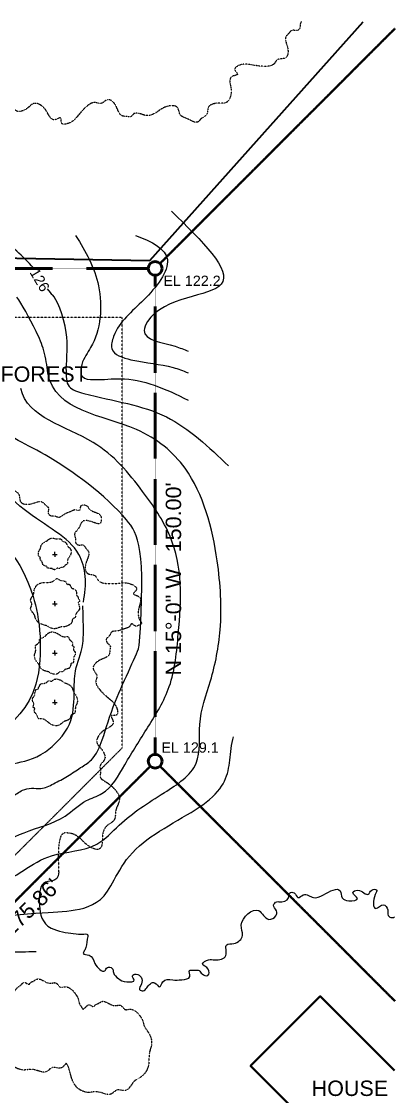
# Model space of a CAD drawing. Header units: inches. Extents: x -54 to 15382, y 469 to 41738.
# Drawn here: x 3317 to 4680, y 19131 to 23056 of the extents above; entities that cross this region are included whole.
import ezdxf

# ---------------------------------------------------------------- set-up
doc = ezdxf.new("R2010")
doc.units = ezdxf.units.IN
doc.header["$MEASUREMENT"] = 0
for name, pattern in [('DASHED2', [0.375, 0.25, -0.125]), ('HIDDEN2', [0.1875, 0.125, -0.0625]), ('PHANTOM2', [1.25, 0.625, -0.125, 0.125, -0.125, 0.125, -0.125])]:
    doc.linetypes.add(name, pattern=pattern)
for name, color, linetype, lineweight in [('1', 7, 'Continuous', 9), ('2', 7, 'Continuous', 18), ('3', 7, 'Continuous', 30), ('4', 7, 'Continuous', 40), ('5', 7, 'Continuous', 50), ('A-TEXTx', 7, 'Continuous', 18), ('L-PLNT', 7, 'Continuous', 18)]:
    doc.layers.add(name, color=color, linetype=linetype, lineweight=lineweight)
doc.styles.get("Standard").update_dxf_attribs({"font": 'arial.ttf'})
doc.linetypes.add('FENCELINE2', pattern='A,0.25,-0.1,[132,ltypeshp.shx,S=0.1,R=0,X=-0.1,Y=0],-0.1,1', length=1.45)

msp = doc.modelspace()

# ---------------------------------------------------------------- linework, layer by layer
at = {"layer": '1', "ltscale": 0.1}
for points, knots in [([(3864.9650209, 22363.0912064), (3976.4563827, 22255.1978027), (4192.4292485, 22046.1946366), (3816.7405094, 22053.5464557), (3746.253593, 21893.8561193), (3856.9341615, 21880.7754142), (3911.2439769, 21858.6177377), (3925.5468496, 21852.3340866)], [0, 0, 0, 0, 322.4578650104, 624.6416593381, 659.4579678436, 786.1191712098, 834.8236528033, 834.8236528033, 834.8236528033, 834.8236528033]), ([(3515.0825898, 22274.6317778), (3551.5049618, 22217.0294481), (3621.4827497, 22091.4704174), (3604.1635922, 21902.6885074), (3535.9714038, 21817.3458338), (3529.6328417, 21751.2698713), (3604.5704304, 21746.0021168), (3730.203184, 21763.2569678), (3842.9559913, 21715.6896902), (3925.5468496, 21673.348852)], [45.7766007738, 45.7766007738, 45.7766007738, 45.7766007738, 248.0428412702, 475.3561808662, 544.4336273008, 588.5390780998, 632.4369802438, 728.9745699429, 992.2006170612, 992.2006170612, 992.2006170612, 992.2006170612]), ([(3733.12836, 22274.6317778), (3793.9603647, 22252.1979777), (3899.6240782, 22198.7658583), (3760.6517952, 22024.2839663), (3665.1454476, 21955.6733233), (3635.7610346, 21844.4395469), (3750.975601, 21807.9530452), (3841.5906289, 21805.682834), (3907.4933215, 21780.9380817), (3925.5468496, 21773.0901293)], [46.0160054517, 46.0160054517, 46.0160054517, 46.0160054517, 202.7059434282, 373.2033591543, 546.6667448493, 591.5741993179, 671.9390767826, 829.0037514189, 888.2999344249, 888.2999344249, 888.2999344249, 888.2999344249]), ([(3480.4457128, 21785.5745757), (3483.5055147, 21830.7198439), (3491.0001051, 21941.2973616), (3442.611995, 22048.4095403), (3430.7214009, 22057.0970406), (3412.0948367, 22079.5291369)], [0, 0, 0, 0, 134.558736087, 329.5842874354, 335.2066095057, 335.2066095057, 335.2066095057, 335.2066095057]), ([(3413.1707341, 21772.0834861), (3409.8359955, 21799.6370304), (3403.4534907, 21852.3729871), (3357.99433, 21954.0049907), (3317.9604567, 22026.1570827), (3300.1360745, 22049.3661887)], [0, 0, 0, 0, 82.7583501635, 158.3948952592, 331.2320777797, 331.2320777797, 331.2320777797, 331.2320777797]), ([(2690.6376517, 19762.3747144), (2865.4811553, 19861.4907735), (3168.014276, 19807.3566828), (3398.0017926, 20029.1394505), (3583.2213772, 20023.9378381), (3695.3210282, 20150.1213157), (3821.5698068, 20228.9768533), (3981.0642849, 20330.7358617), (3955.8128374, 20500.8334044), (4014.9893609, 20654.812355), (4054.0904834, 20855.557734), (4036.6287529, 21120.4414705), (3963.1255061, 21407.7803285), (3716.6319642, 21613.6404076), (3441.0939216, 21630.9913914), (3413.1707341, 21772.0834861)], [935.7047394475, 935.7047394475, 935.7047394475, 935.7047394475, 1423.3763228522, 1651.4140665462, 1823.1087624292, 1930.3553157662, 2133.5304074897, 2291.7125216837, 2433.2723271457, 2597.8534754496, 2787.732869384, 3039.3460418025, 3397.1898012699, 3624.2541881249, 3998.267200424, 3998.267200424, 3998.267200424, 3998.267200424]), ([(2667.8008791, 19870.1779804), (2704.5784714, 19894.3810476), (2841.1241945, 19956.7191265), (3097.2089704, 19943.3607419), (3282.3972369, 20095.1722563), (3464.491735, 20131.564614), (3540.7381911, 20211.4248432), (3637.9230913, 20239.2725739), (3698.9097941, 20352.9634151), (3779.7633775, 20479.4403022), (3873.7436358, 20631.7695691), (3889.7191526, 20817.3918261), (3905.9221089, 21000.9303851), (3869.939826, 21186.3120181), (3748.8687543, 21358.7830563), (3587.4045734, 21556.2352643), (3339.2787882, 21608.6186917), (3314.3380652, 21715.6288742)], [761.5198324522, 761.5198324522, 761.5198324522, 761.5198324522, 969.8174446609, 1211.2621270566, 1491.5501158502, 1653.3882619083, 1749.4657612985, 1811.4557349985, 1945.8191801988, 2106.8854085845, 2274.9458862955, 2470.0310872263, 2655.4086838617, 2829.2985472623, 3022.1361204525, 3276.9061868886, 3606.5407865628, 3606.5407865628, 3606.5407865628, 3606.5407865628]), ([(3747.3969432, 20777.6605654), (3771.9033138, 21132.0885832), (3699.5411757, 21271.1046866), (3394.4343989, 21497.0270047), (3239.1251703, 21547.989511), (3211.0617853, 21630.4761623), (3206.6138608, 21648.837415), (3206.8936775, 21668.2793296)], [0, 0, 0, 0, 127.3908545714, 342.1014700026, 527.1790786298, 569.5081688466, 582.6925965468, 582.6925965468, 582.6925965468, 582.6925965468]), ([(3543.1671905, 20935.3317756), (3556.1659777, 21000.0361347), (3549.5216384, 21151.3082172), (3322.1807765, 21245.3934567), (3163.3431772, 21438.5470484), (3129.1279881, 21614.9833478), (3127.3141035, 21624.2358218)], [1075.0369567448, 1075.0369567448, 1075.0369567448, 1075.0369567448, 1194.7249157451, 1361.7393184498, 1530.7415141132, 1539.6179363894, 1539.6179363894, 1539.6179363894, 1539.6179363894]), ([(3057.281301, 21583.5160149), (3121.1316076, 21323.4833602), (3217.1143401, 21156.6392016), (3329.7834049, 21100.9366599), (3391.6304696, 20827.6598826), (3373.7967684, 20473.4044), (2989.2715523, 20382.5541141), (2736.5254893, 20256.9733892), (2643.9722666, 20260.054044)], [0, 0, 0, 0, 178.4559228614, 577.4070931827, 680.104435429, 773.5667602222, 1079.7849429558, 1355.4197599834, 1355.4197599834, 1355.4197599834, 1355.4197599834]), ([(2839.0820041, 20110.4288236), (3001.2350496, 20190.7033166), (3068.617571, 20265.178735), (3176.7842502, 20311.2825655), (3283.8856031, 20349.310248), (3385.7910781, 20362.5386252), (3505.9538973, 20478.8367597), (3510.0231547, 20604.2140579), (3509.6563147, 20700.6969998), (3543.8879975, 20755.1956818), (3544.2172573, 20839.4211525), (3541.751692, 20921.9956265)], [201.8368836521, 201.8368836521, 201.8368836521, 201.8368836521, 264.8849421241, 354.1481122149, 504.9272381112, 632.9110439964, 727.2224572895, 804.9032480814, 886.079907677, 998.326483608, 1060.8046031233, 1060.8046031233, 1060.8046031233, 1060.8046031233]), ([(2653.9684113, 19970.7049638), (2671.9867604, 19981.4569325), (2775.4303747, 20016.8116035), (2954.6281387, 20037.6151485), (3046.6784585, 20054.7643262), (3118.8957304, 20129.9267618), (3196.2972879, 20195.1382093), (3277.1808368, 20220.0733288), (3316.1635674, 20249.237799), (3353.8585854, 20259.1653312), (3393.2948435, 20250.9515008), (3437.2908842, 20274.2659361), (3485.7227721, 20299.0379962), (3530.4355263, 20330.458249), (3585.6439589, 20363.1876041), (3620.6515294, 20450.6731518), (3652.7186356, 20575.7951339), (3744.6519751, 20754.4778454), (3747.3969432, 20777.6605654)], [838.9078188041, 838.9078188041, 838.9078188041, 838.9078188041, 955.7218727324, 1064.7053819452, 1131.9117452955, 1228.0175963348, 1367.4881715132, 1431.7852174715, 1478.1425792581, 1511.9556324725, 1545.2891167613, 1594.8901363221, 1654.0150135599, 1710.4920130598, 1758.9699901187, 1842.3964625003, 1977.2250680392, 2163.3143241566, 2163.3143241566, 2163.3143241566, 2163.3143241566]), ([(2717.6806561, 19677.4994719), (2746.9909656, 19695.9889605), (2851.2655994, 19741.2847707), (3376.5088871, 19808.5013417), (3476.7870143, 19800.9482422), (3641.0306796, 19838.5553785), (3686.855761, 20045.7056585), (4051.588464, 20213.2849079), (4077.2184683, 20332.3911991), (4083.8346399, 20415.8950422), (4091.6025611, 20444.4788714)], [384.0189026046, 384.0189026046, 384.0189026046, 384.0189026046, 518.3419790649, 910.5135295976, 1160.56706944, 1364.0376252772, 1592.2998642899, 1793.7963901898, 2012.2284679817, 2128.6997232766, 2128.6997232766, 2128.6997232766, 2128.6997232766]), ([(2736.0052728, 19560.3895121), (2795.8121026, 19604.2380913), (2979.6364416, 19685.9385807), (3207.0003404, 19657.8985689), (3335.8087071, 19659.4916134), (3370.6871394, 19659.9229744)], [1747.8320995582, 1747.8320995582, 1747.8320995582, 1747.8320995582, 2036.5099148407, 2318.5736940708, 2423.310724905, 2423.310724905, 2423.310724905, 2423.310724905])]:
    msp.add_open_spline(points, degree=3, knots=knots, dxfattribs=at)
msp.add_open_spline([(3361.3756349, 22156.2333745), (3322.8063784, 22199.1783602), (3278.8443658, 22237.1739782), (3234.2963545, 22274.6317778)], degree=3, dxfattribs=at)
msp.add_spline([(3480.4457128, 21785.5745757), (3491.3111225, 21723.1706397), (3544.6507427, 21697.8455439), (3846.8288338, 21611.8841381), (4073.8256245, 21433.003987)], degree=3, dxfattribs=at)
at = {"layer": '2', "linetype": 'DASHED2', "ltscale": 0.2}
msp.add_lwpolyline([(3685.5468496, 21974.6317778), (1645.5468496, 21974.6317778), (1645.5468496, 19499.0027638), (2475.637662, 19194.4282177), (3685.5468496, 20404.3374053), (3685.5468496, 21974.6317778)], dxfattribs=at)
at = {"layer": '3', "linetype": 'FENCELINE2', "ltscale": 0.1, "flags": 128}
msp.add_lwpolyline([(2451.797939, 22172.4401036), (3229.1120196, 22193.0651246), (3786.60126, 22183.4125599), (4565.73194, 23054.7067522)], dxfattribs=at)
at = {"layer": '4', "ltscale": 0.25}
msp.add_lwpolyline([(4680.0000785, 19225.6201077), (4408.6777517, 19496.9424344), (4154.1193105, 19242.3839932), (4323.824938, 19072.6783657), (4154.1193105, 18902.9727382), (4408.6777517, 18648.414297), (4680.0000785, 18919.7366237)], dxfattribs=at)
at = {"layer": '5', "linetype": 'PHANTOM2', "ltscale": 0.5}
for p, q in [((3823.2245191, 22172.3094473), (4680.0000785, 23029.0850067)), ((3823.2245191, 20336.9541083), (4680.0000785, 19480.1785489))]:
    msp.add_line(p, q, dxfattribs=at)
at = {"layer": '5', "linetype": 'PHANTOM2', "ltscale": 0.5, "flags": 128}
for points in [[(1550.5468496, 22154.6317778), (3780.5468496, 22154.6317778)], [(3805.5468496, 22129.6317778), (3805.5468496, 20379.6317778)], [(3787.8691801, 20336.9541083), (2336.932399, 18886.0173272)]]:
    msp.add_lwpolyline(points, dxfattribs=at)
at = {"layer": '5', "ltscale": 0.1}
for centre in [(3805.5468496, 22154.6317778), (3805.5468496, 20354.6317778)]:
    msp.add_circle(centre, 25, dxfattribs=at)
at = {"layer": 'L-PLNT', "ltscale": 0.1}
for p, q in [((3438.917438, 21109.9276539), (3438.917438, 21118.9276539)), ((3429.917438, 21109.9276539), (3447.917438, 21109.9276539)), ((3438.917438, 21109.9276539), (3438.917438, 21100.9276539)), ((3429.917438, 20929.9276539), (3447.917438, 20929.9276539)), ((3438.917438, 20929.9276539), (3438.917438, 20938.9276539)), ((3438.917438, 20929.9276539), (3438.917438, 20920.9276539)), ((3429.917438, 20749.9276539), (3447.917438, 20749.9276539)), ((3438.917438, 20749.9276539), (3438.917438, 20758.9276539)), ((3438.917438, 20749.9276539), (3438.917438, 20740.9276539)), ((3429.917438, 20569.9276539), (3447.917438, 20569.9276539)), ((3438.917438, 20569.9276539), (3438.917438, 20578.9276539)), ((3438.917438, 20569.9276539), (3438.917438, 20560.9276539))]:
    msp.add_line(p, q, dxfattribs=at)
at = {"layer": 'L-PLNT', "linetype": 'HIDDEN2', "ltscale": 0.005}
for points, knots in [([(4339.5489719, 23056.053066), (4338.3098486, 23052.5005104), (4333.1028656, 23044.0184614), (4337.2934207, 23027.2762915), (4319.2166314, 23020.3642767), (4305.038357, 23027.4458029), (4295.1028415, 23013.2746642), (4274.2652401, 22996.9609403), (4292.9989007, 22963.1292684), (4291.5536164, 22925.5631583), (4268.9724071, 22918.4829433), (4249.725231, 22920.3500402), (4240.4809994, 22895.8728719), (4201.8423535, 22889.1286385), (4160.7378535, 22898.0077513), (4123.2029586, 22903.0908523), (4086.346407, 22882.9014223), (4116.7726014, 22859.7798253), (4074.8635506, 22858.6678505), (4079.379639, 22825.4813632), (4086.811827, 22796.2806018), (4073.6572799, 22753.639118), (4040.2673597, 22759.4045162), (4019.0513455, 22756.0930183), (3993.6258824, 22745.6344662), (3999.9178724, 22711.9873743), (3973.9149185, 22705.4438623), (3958.9380812, 22679.1167773), (3926.6234866, 22702.1972754), (3892.9245534, 22710.0470037), (3892.3730373, 22752.3963655), (3846.9288111, 22748.579098), (3822.8951649, 22733.4053271), (3801.225415, 22717.6760873), (3771.9005951, 22707.2935243), (3747.3255439, 22723.2509825), (3732.2740515, 22720.718468), (3728.2579561, 22719.8049766)], [131.2328830781, 131.2328830781, 131.2328830781, 131.2328830781, 142.9437106875, 158.1424622772, 175.7259980187, 186.6048664945, 200.5013497345, 219.6690770391, 261.5725041977, 297.4897408921, 311.1931849596, 328.176490826, 349.8468888753, 375.9882871529, 436.2019135613, 473.6383657485, 500.782179217, 518.5220937434, 541.4062734082, 571.337293853, 595.2821011257, 641.5443781759, 667.1989633937, 685.1519249245, 708.6527212464, 738.1112804647, 761.4113854955, 777.4838034427, 818.1855016968, 848.6776362316, 875.2648749378, 917.8152237548, 946.1021286018, 965.2710087166, 998.0859304046, 1031.6057894141, 1043.7412349049, 1043.7412349049, 1043.7412349049, 1043.7412349049]), ([(3728.2579561, 22719.8049766), (3726.8569619, 22718.9387121), (3722.3528977, 22715.3293052), (3717.9838807, 22705.3200354), (3701.2733224, 22709.8247974), (3674.8226901, 22708.9838033), (3667.5074829, 22746.9577392), (3642.3124455, 22774.8595593), (3620.4439209, 22765.8147769), (3606.8706208, 22752.0414198), (3584.0827363, 22764.8983208), (3550.1070476, 22745.3003052), (3524.2561231, 22712.1318221), (3498.7106832, 22684.1651142), (3457.4820526, 22676.0276398), (3466.0066526, 22713.279388), (3433.1324171, 22687.2622847), (3415.3202186, 22715.6253519), (3402.3013453, 22742.7994356), (3364.8664121, 22767.0886107), (3342.9393152, 22741.2558986), (3324.534804, 22730.1942875), (3298.317523, 22721.9184392), (3281.5728415, 22751.7736158), (3257.4225605, 22740.1230755), (3229.0493426, 22750.7240926), (3219.0492207, 22712.2931159), (3198.221376, 22684.6627482), (3224.9508891, 22651.8099593), (3187.629209, 22625.6022995), (3159.4568042, 22621.8373195), (3132.7423239, 22620.0142475), (3103.5813722, 22609.17997), (3095.0057477, 22581.3467618), (3082.0520243, 22573.6316069), (3077.5428038, 22568.0928831)], [171.31149737, 171.31149737, 171.31149737, 171.31149737, 175.7259980187, 186.6048664945, 200.5013497345, 219.6690770391, 261.5725041977, 297.4897408921, 311.1931849596, 328.176490826, 349.8468888753, 375.9882871529, 436.2019135613, 473.6383657485, 500.782179217, 518.5220937434, 541.4062734082, 571.337293853, 595.2821011257, 641.5443781759, 667.1989633937, 685.1519249245, 708.6527212464, 738.1112804647, 761.4113854955, 777.4838034427, 818.1855016968, 848.6776362316, 875.2648749378, 917.8152237548, 946.1021286018, 965.2710087166, 998.0859304046, 1031.6057894141, 1043.2670653327, 1043.2670653327, 1043.2670653327, 1043.2670653327]), ([(3558.917438, 21285.7597101), (3553.0501812, 21288.5260876), (3544.7678437, 21291.792516), (3530.7579353, 21286.6189368), (3532.733728, 21276.7015634), (3527.3254055, 21268.1724329), (3513.8130371, 21276.3305091), (3496.4049244, 21264.6474943), (3473.4955861, 21259.8842731), (3456.0829675, 21239.3333979), (3438.6555965, 21252.1667484), (3420.532203, 21247.2259779), (3413.2440947, 21265.1544396), (3420.0279093, 21279.4775447), (3405.6523221, 21289.1148748), (3388.9068863, 21309.6071562), (3355.473919, 21290.1708818), (3317.8858155, 21290.8311415), (3310.335452, 21313.2595268), (3311.800092, 21332.5415047), (3287.135164, 21341.2724216), (3279.585289, 21379.7617582), (3287.6038426, 21421.042763), (3291.9017773, 21458.6756477), (3270.9468651, 21495.1024254), (3248.4658783, 21464.1998885), (3246.4787184, 21506.0765672), (3213.3938076, 21500.8682398), (3184.3546667, 21492.8277059), (3141.4477049, 21505.0886553), (3146.5143713, 21538.5917221), (3142.7604199, 21559.733934), (3131.7730435, 21584.9353832), (3098.264725, 21577.9419203), (3091.1794715, 21603.8025147), (3064.5452835, 21618.2261442), (3086.9457339, 21651.0158108), (3094.0898207, 21684.8713621), (3136.4184216, 21686.3073833), (3131.6527138, 21731.6619559), (3115.9802208, 21755.3733969), (3099.8017589, 21776.7098544), (3088.8089024, 21805.811397), (3104.2495366, 21830.7144174), (3101.4031677, 21845.7097247), (3100.4059844, 21849.705862)], [2.6085853898, 2.6085853898, 2.6085853898, 2.6085853898, 21.4165684916, 28.8301683071, 41.4662499307, 46.941691478, 54.1063621925, 79.7394591073, 102.1290734652, 127.2984483594, 142.9437106875, 158.1424622772, 175.7259980187, 186.6048664945, 200.5013497345, 219.6690770391, 261.5725041977, 297.4897408921, 311.1931849596, 328.176490826, 349.8468888753, 375.9882871529, 436.2019135613, 473.6383657485, 500.782179217, 518.5220937434, 541.4062734082, 571.337293853, 595.2821011257, 641.5443781759, 667.1989633937, 685.1519249245, 708.6527212464, 738.1112804647, 761.4113854955, 777.4838034427, 818.1855016968, 848.6776362316, 875.2648749378, 917.8152237548, 946.1021286018, 965.2710087166, 998.0859304046, 1031.6057894141, 1043.7412349049, 1043.7412349049, 1043.7412349049, 1043.7412349049]), ([(3558.917438, 21285.7597101), (3561.2757472, 21279.7168693), (3563.9676358, 21271.2303857), (3607.2133815, 21257.607434), (3610.1245828, 21243.6348384), (3606.0021733, 21216.8825186), (3546.4232048, 21241.4064582), (3533.5760994, 21224.8388058), (3527.256032, 21202.3092075), (3505.5615535, 21186.3440152), (3517.1720028, 21168.0791414), (3511.0023736, 21150.3364167), (3528.3899616, 21141.8382965), (3543.1437922, 21147.625866), (3551.7745935, 21132.6243692), (3571.0726876, 21114.5156203), (3549.3936926, 21082.4913601), (3547.4797083, 21044.9462121), (3569.3387172, 21035.8784571), (3588.675724, 21036.0199187), (3595.6979898, 21010.8152491), (3633.5803194, 21000.648699), (3675.3133427, 21005.8229943), (3713.1521453, 21007.5350893), (3748.059253, 20984.1361084), (3715.6904867, 20963.8229471), (3757.3329517, 20958.9742224), (3749.8723609, 20926.3233789), (3740.7944251, 20900.5470695), (3745.1074548, 20874.2098632), (3752.7213529, 20864.9248828)], [2.6085853898, 2.6085853898, 2.6085853898, 2.6085853898, 21.4165684916, 28.8301683071, 41.4662499307, 46.941691478, 54.1063621925, 79.7394591073, 102.1290734652, 127.2984483594, 142.9437106875, 158.1424622772, 175.7259980187, 186.6048664945, 200.5013497345, 219.6690770391, 261.5725041977, 297.4897408921, 311.1931849596, 328.176490826, 349.8468888753, 375.9882871529, 436.2019135613, 473.6383657485, 500.782179217, 518.5220937434, 541.4062734082, 571.337293853, 595.2821011257, 632.2270358389, 632.2270358389, 632.2270358389, 632.2270358389]), ([(3752.7213529, 20864.9248828), (3760.3364072, 20856.2458216), (3746.0185982, 20851.0800698), (3732.0579781, 20845.774927), (3727.031201, 20854.5492968), (3717.3500841, 20857.4254043), (3712.5241107, 20842.3971546), (3691.724736, 20839.7663306), (3671.3249417, 20828.3044613), (3644.6955332, 20832.3556785), (3639.9901445, 20811.230635), (3623.0815569, 20803.0472206), (3629.3673598, 20784.7432608), (3643.8923231, 20778.4031568), (3639.3875611, 20761.6925985), (3640.2285552, 20735.2419662), (3602.2546193, 20727.926759), (3574.3527992, 20702.7317216), (3583.3975816, 20680.863197), (3597.1709387, 20667.2898969), (3584.3140377, 20644.5020124), (3603.9120533, 20610.5263237), (3637.0805364, 20584.6753992), (3665.0472443, 20559.1299593), (3673.1847187, 20517.9013287), (3635.9329705, 20526.4259287), (3661.9500738, 20493.5516932), (3633.5870066, 20475.7394947), (3606.4129229, 20462.7206214), (3582.1237478, 20425.2856882), (3607.9564599, 20403.3585913), (3619.018071, 20384.9540801), (3627.2939193, 20358.7367991), (3597.4387427, 20341.9921176), (3609.089283, 20317.8418366), (3598.4882659, 20289.4686187), (3636.9192426, 20279.4684968), (3686.3534787, 20220.8752442), (3652.9498058, 20172.7758791), (3669.4235164, 20135.9845923), (3607.8530233, 20113.9510045), (3618.1490924, 20016.1383482), (3545.218603, 20047.0265554), (3515.2244234, 20101.0712661), (3446.6283791, 20090.3022208), (3453.0105296, 19951.1199659)], [2.6085853898, 2.6085853898, 2.6085853898, 2.6085853898, 21.4165684916, 28.8301683071, 41.4662499307, 46.941691478, 54.1063621925, 79.7394591073, 102.1290734652, 127.2984483594, 142.9437106875, 158.1424622772, 175.7259980187, 186.6048664945, 200.5013497345, 219.6690770391, 261.5725041977, 297.4897408921, 311.1931849596, 328.176490826, 349.8468888753, 375.9882871529, 436.2019135613, 473.6383657485, 500.782179217, 518.5220937434, 541.4062734082, 571.337293853, 595.2821011257, 641.5443781759, 667.1989633937, 685.1519249245, 708.6527212464, 738.1112804647, 761.4113854955, 777.4838034427, 818.1855016968, 848.6776362316, 875.2648749378, 917.8152237548, 946.1021286018, 965.2710087166, 998.0859304046, 1031.6057894141, 1043.7412349049, 1043.7412349049, 1043.7412349049, 1043.7412349049]), ([(3480.2969285, 19252.2367862), (3474.2089631, 19243.6667346), (3461.4248296, 19227.0630007), (3428.7719739, 19243.0986986), (3403.4903447, 19207.5995984), (3364.3337381, 19235.6148949), (3323.8259259, 19223.7521152), (3289.172247, 19235.0789704), (3269.4094664, 19262.8171642), (3256.8223694, 19299.1466494), (3251.4782625, 19337.9959315), (3209.265044, 19356.8178694), (3224.4895794, 19379.7472387), (3219.4507941, 19400.4530372), (3220.2397547, 19426.6899243), (3233.7182405, 19431.3777752), (3240.9367236, 19439.1569716), (3225.545037, 19447.2084194), (3244.7306835, 19461.4741843), (3257.1186425, 19472.884749), (3252.4394216, 19495.3516881), (3271.1400162, 19513.5828401), (3292.644953, 19513.4614259), (3300.0456672, 19527.6503932), (3313.6544468, 19534.7279694), (3327.0442885, 19554.7975455), (3345.1598971, 19533.9385477), (3349.5037107, 19547.4945911), (3353.2023474, 19548.9033718), (3353.3041843, 19548.9421606)], [466.7300139785, 466.7300139785, 466.7300139785, 466.7300139785, 495.616345271, 527.4055185742, 548.1632946962, 605.738693292, 629.7426929183, 674.097996099, 703.0979373572, 729.193481421, 789.4061939322, 816.5709824797, 831.1855859678, 858.1173409593, 882.9901915203, 895.3618854622, 900.7378530775, 908.4685807242, 930.7242357077, 944.3979216285, 960.8005924981, 991.4901174729, 1007.9575700763, 1019.6314547034, 1034.8149706662, 1056.2485381631, 1072.7967055423, 1084.3373814844, 1084.6641347537, 1084.6641347537, 1084.6641347537, 1084.6641347537]), ([(3353.0001023, 19548.8225701), (3355.3342305, 19549.575607), (3363.1194496, 19552.087276), (3377.6713721, 19565.3605914), (3401.2363512, 19549.8705154), (3421.9176454, 19541.5139515), (3440.9088487, 19548.9635021), (3450.8318067, 19538.3051664), (3460.0157988, 19527.0252562), (3486.7563379, 19537.6983902), (3510.6455866, 19512.5742124), (3524.1951619, 19489.8897323), (3526.816365, 19468.8457564), (3536.3339526, 19457.7499364), (3542.3648673, 19448.8328336)], [0, 0, 0, 0, 7.389337939, 24.6462959619, 52.3336691463, 78.8576714233, 90.5396736919, 107.5852217564, 117.1314534926, 131.0143618161, 180.8897264884, 199.7850248523, 211.455763629, 242.8487933716, 242.8487933716, 242.8487933716, 242.8487933716]), ([(3589.705792, 19467.127686), (3592.0399202, 19467.880723), (3599.8251393, 19470.392392), (3614.3770618, 19483.6657074), (3637.9420409, 19468.1756313), (3658.6233351, 19459.8190675), (3677.6145383, 19467.2686181), (3687.5374964, 19456.6102823), (3696.7214885, 19445.3303721), (3723.4620276, 19456.0035062), (3747.3512763, 19430.8793283), (3760.9008516, 19408.1948483), (3763.7004034, 19385.7190239), (3785.0285605, 19363.3957137), (3797.5574379, 19325.6222352), (3780.0862438, 19287.0522351), (3786.6520798, 19243.7048655), (3762.9221011, 19203.026093), (3722.4818863, 19188.7711859), (3706.1664126, 19141.4217188), (3665.4776636, 19161.4038145), (3640.1960344, 19125.9047144), (3601.0394278, 19153.9200108), (3560.5316156, 19142.0572312), (3525.8779367, 19153.3840864), (3506.1151561, 19181.1222801), (3494.7978791, 19213.7867497), (3490.6563014, 19239.0783523), (3480.2969285, 19252.2367862)], [0, 0, 0, 0, 7.389337939, 24.6462959619, 52.3336691463, 78.8576714233, 90.5396736919, 107.5852217564, 117.1314534926, 131.0143618161, 180.8897264884, 199.7850248523, 211.455763629, 247.0645364511, 289.2090157661, 321.3763764552, 368.8655445351, 417.0527280981, 446.6892199703, 495.616345271, 527.4055185742, 548.1632946962, 605.738693292, 629.7426929183, 674.097996099, 703.0979373572, 729.193481421, 777.7735944406, 777.7735944406, 777.7735944406, 777.7735944406]), ([(3542.3648673, 19448.8328336), (3544.3348051, 19450.2990504), (3552.3004643, 19455.9413764), (3563.7499782, 19473.1026615), (3581.8655868, 19452.2436637), (3586.2094004, 19465.7997071), (3589.9080371, 19467.2084877), (3590.0098739, 19467.2472765)], [1027.3356544974, 1027.3356544974, 1027.3356544974, 1027.3356544974, 1034.8149706662, 1056.2485381631, 1072.7967055423, 1084.3373814844, 1084.6641347537, 1084.6641347537, 1084.6641347537, 1084.6641347537])]:
    msp.add_open_spline(points, degree=3, knots=knots, dxfattribs=at)
for points in [[(3405.1893122, 21067.1746139), (3402.9568641, 21068.356655), (3397.4190984, 21070.3902617), (3393.6895898, 21079.0895501), (3389.5047691, 21087.1334147), (3386.42162, 21089.6716279), (3385.8775375, 21095.4732565), (3385.8775375, 21098.7366719), (3382.4316819, 21102.0000873), (3379.8934489, 21118.8601784), (3382.2129241, 21124.8887985), (3384.5323993, 21128.1349702), (3388.2435504, 21139.7284654), (3396.1297448, 21151.7856947), (3405.8715223, 21156.8868248), (3418.860559, 21166.6253616), (3435.0968397, 21169.4077992), (3444.8386173, 21166.6253616), (3461.5388052, 21165.6978824), (3468.4972155, 21157.3505698), (3475.4556259, 21155.9593456), (3486.5890945, 21139.7284654), (3492.6197057, 21134.1635903), (3498.6503321, 21120.2514026), (3496.7947641, 21110.5128657), (3492.6197057, 21102.6292981), (3484.7335114, 21083.6159695), (3484.2696194, 21074.3411777), (3479.6306842, 21072.4862193), (3472.6722738, 21066.4575992), (3465.3193385, 21062.1875551), (3461.2162242, 21063.2129912), (3459.3926111, 21062.9851201), (3459.0506875, 21060.3645541), (3451.5283062, 21059.2251771), (3446.8552938, 21059.1112361), (3442.4102559, 21055.6931051), (3431.9244957, 21056.034928), (3427.137519, 21058.997306), (3423.1483843, 21058.8833651), (3418.0194838, 21059.68093), (3410.9529906, 21061.617872), (3409.1293776, 21066.9729342), (3405.1893122, 21067.1746139), (3405.089779, 21067.2253135)], [(3527.0217967, 20926.275597), (3527.4581489, 20922.3592795), (3529.6990589, 20913.4335758), (3521.7579101, 20900.9859592), (3515.061633, 20888.5268479), (3514.496475, 20882.322813), (3507.4941124, 20876.5267393), (3503.286536, 20873.6610392), (3502.1048658, 20866.3525395), (3482.5957631, 20848.2746164), (3472.7861631, 20845.9712479), (3466.5640207, 20846.1112284), (3448.3574624, 20840.7154924), (3425.886777, 20840.2954913), (3410.7552658, 20848.3762781), (3386.7931552, 20856.5715689), (3368.9481609, 20875.0619393), (3363.981066, 20890.0655163), (3350.5119594, 20912.4117959), (3355.1639073, 20928.7134096), (3350.8472533, 20938.9066796), (3361.9973773, 20967.5140564), (3363.8766091, 20980.1761037), (3376.5181581, 21000.1681887), (3390.7036457, 21006.3274663), (3404.5343023, 21007.8672836), (3435.9736035, 21014.395638), (3448.3391057, 21021.9419989), (3454.8043187, 21017.5898347), (3468.6875027, 21013.912146), (3480.6497689, 21008.1815328), (3482.9307211, 21001.9908533), (3484.8258868, 20999.8397385), (3488.5048798, 21001.7000858), (3496.5795197, 20993.0018733), (3500.8299339, 20987.0769347), (3509.1403049, 20984.3474329), (3517.9074382, 20970.5278014), (3518.291578, 20961.7545213), (3521.9414593, 20956.7113177), (3525.4169821, 20949.3981751), (3529.1249436, 20938.5863414), (3523.8219396, 20931.5326904), (3527.0217967, 20926.275597), (3527.0438319, 20926.1027464)], [(3497.5708998, 20706.3174297), (3496.0425292, 20703.4308904), (3493.4130904, 20696.2705992), (3482.164973, 20691.4483714), (3471.7643139, 20686.0374284), (3468.4824225, 20682.0509387), (3460.9809585, 20681.347444), (3456.7613858, 20681.347444), (3452.5418132, 20676.8919774), (3430.7418367, 20673.6100605), (3422.9468743, 20676.6091252), (3418.7495976, 20679.6081899), (3403.7592917, 20684.4066817), (3388.1693809, 20694.6034743), (3381.5736564, 20707.1995225), (3368.9817983, 20723.9942536), (3365.3841266, 20744.9876478), (3368.9817983, 20757.5836961), (3370.1810222, 20779.1769189), (3380.9740374, 20788.1740934), (3382.7728803, 20797.1712679), (3403.7592917, 20811.5667629), (3410.9546352, 20819.3642998), (3428.9429938, 20827.1618563), (3441.5348519, 20824.7626202), (3451.7282481, 20819.3642998), (3476.3123453, 20809.1675072), (3488.3045844, 20808.5676982), (3490.7030322, 20802.5695884), (3498.4979947, 20793.5724138), (3504.019131, 20784.0651213), (3502.6932495, 20778.759824), (3502.9878852, 20776.4019054), (3506.3762582, 20775.9598006), (3507.8494645, 20766.2334157), (3507.9967893, 20760.1912444), (3512.4164081, 20754.4438422), (3511.9744336, 20740.8858298), (3508.1441001, 20734.6963032), (3508.291425, 20729.5383808), (3507.2601792, 20722.9067494), (3504.7557271, 20713.7698245), (3497.8316703, 20711.4119059), (3497.5708998, 20706.3174297), (3497.5053457, 20706.188734)], [(3379.9680457, 20624.6173445), (3381.9837856, 20627.5921133), (3385.7133254, 20635.1097888), (3398.5903152, 20639.0427152), (3410.6106359, 20643.7205611), (3414.6753444, 20647.6892674), (3422.9635496, 20647.5642675), (3427.5784823, 20647.0611622), (3432.7246464, 20651.4309859), (3456.9585164, 20652.421167), (3465.1262587, 20648.2116958), (3469.3592238, 20644.4311816), (3485.1819415, 20637.3957724), (3501.0167983, 20624.3847677), (3506.7286766, 20609.8220939), (3518.4978919, 20589.9524074), (3519.9295828, 20566.5630459), (3514.4929771, 20553.2157446), (3510.6068006, 20529.7422928), (3497.7297701, 20521.1889784), (3494.6896362, 20511.5632767), (3470.0204726, 20498.3212094), (3461.2212382, 20490.6509795), (3440.6177162, 20484.267594), (3427.1321066, 20488.3929749), (3416.6272717, 20495.5124726), (3390.9555028, 20509.5958664), (3377.9111463, 20511.6817265), (3376.0031346, 20518.5278097), (3368.5505551, 20529.2973939), (3363.6456738, 20540.353781), (3365.7283438, 20545.9980806), (3365.6872396, 20548.6120582), (3362.0340999, 20549.4995871), (3361.5825491, 20560.3129547), (3362.1418367, 20566.9388234), (3357.9933847, 20573.7516953), (3360.0933109, 20588.5273518), (3365.0205197, 20594.8401208), (3365.4743771, 20600.4988894), (3367.3929457, 20607.628926), (3371.2214646, 20617.3233415), (3379.0754207, 20619.0766246), (3379.9680457, 20624.6173445), (3380.0550867, 20624.7502825)]]:
    msp.add_spline(points, degree=3, dxfattribs=at)
at = {"layer": 'L-PLNT', "ltscale": 0.1}
msp.add_open_spline([(3453.0105296, 19951.1199659), (3450.2893562, 19904.8672882), (3389.2979078, 19938.382836), (3377.3588669, 19844.4882397), (3393.4464749, 19741.849519), (3512.904575, 19723.92694), (3535.1853146, 19722.3698219), (3563.1852455, 19726.4312553), (3553.5155883, 19694.2152325), (3556.8249312, 19675.6608731), (3536.5186755, 19648.5843941), (3576.6314812, 19649.6410533), (3580.0031146, 19615.810008), (3617.9472756, 19574.8598508), (3629.1807909, 19605.7389793), (3651.7436172, 19601.2615415), (3651.9518844, 19578.0548938), (3672.5269027, 19558.2243692), (3694.5560576, 19546.9051751), (3740.3291517, 19549.5792116), (3715.1282862, 19572.0968957), (3748.9857011, 19584.8757345), (3766.5070258, 19547.3937552), (3740.5710919, 19521.4705786), (3764.974769, 19513.5098115), (3777.5729857, 19531.8532447), (3800.74665, 19560.1730539), (3823.8657304, 19518.6279028), (3831.8943564, 19562.6000327), (3870.8686229, 19554.5566209), (3898.6651543, 19556.8504528), (3941.723502, 19559.8458157), (3923.3491293, 19595.3708044), (3948.7617095, 19589.9022487), (3967.4102084, 19595.525016), (3975.5243142, 19575.047466), (4002.5698538, 19565.7244884), (4005.567002, 19602.0922771), (3965.8391406, 19612.5590545), (4001.2599056, 19633.7456454), (4027.6989913, 19627.1434688), (4077.8794895, 19634.8095189), (4054.5614761, 19692.1166834), (4101.5452427, 19684.2560555), (4133.8290092, 19716.8133239), (4104.7847845, 19769.9429204), (4183.5461253, 19840.8967844), (4210.2924234, 19766.606389), (4249.069652, 19785.1365887), (4251.5934725, 19811.268752), (4231.7878867, 19826.4572782), (4246.5501982, 19843.2397461), (4267.1279432, 19840.2190071), (4297.8279354, 19845.0410988), (4291.8864414, 19876.3374557), (4318.6252928, 19878.335313), (4324.5936449, 19847.6288398), (4352.5649248, 19878.4227814), (4384.373807, 19848.1068804), (4425.0352604, 19869.6015155), (4484.9415411, 19903.0330209), (4485.0162072, 19852.1230004), (4511.7611359, 19842.0559465), (4562.1842305, 19849.5158067), (4515.0706571, 19874.5068844), (4556.214788, 19892.8895204), (4583.1304317, 19854.054897), (4592.4443465, 19888.4935548), (4621.9996829, 19887.5697298), (4599.7468254, 19857.7881069), (4600.9768753, 19797.0564345), (4638.5299188, 19842.0869694), (4660.0616678, 19813.530396), (4650.816297, 19791.2104585), (4669.3569446, 19781.9194654), (4677.3847801, 19784.7337589), (4680.0000785, 19786.1436789)], degree=3, knots=[0, 0, 0, 0, 92.1193268362, 161.5302585054, 212.0779709343, 244.6064746065, 270.2509414309, 289.1109147477, 305.2311883255, 346.4491386761, 359.2504144606, 381.8698613273, 418.3593491959, 463.0694499611, 478.2939257816, 495.4916415084, 511.6130854622, 540.2430044735, 572.7896431835, 601.4108805523, 617.4079187519, 633.3996086374, 673.4421328354, 696.0615797021, 710.198781366, 726.6829623388, 760.8998738689, 785.0600618297, 806.6844011418, 844.0290084145, 877.1196874261, 909.1656003401, 930.7012942189, 945.9256504596, 966.5079116358, 982.9969618798, 1004.249255816, 1027.5667137561, 1055.4170845122, 1081.7095279782, 1104.0600818992, 1148.2187607818, 1187.654196783, 1213.7343830085, 1257.3669350712, 1294.9246118876, 1377.3992873852, 1426.2732790105, 1455.1437834556, 1473.8531082576, 1496.3154096441, 1513.5908784218, 1520.7642583527, 1559.3917799999, 1577.0547635041, 1593.497538706, 1615.5927254166, 1637.0938261517, 1675.6489101499, 1713.7266654972, 1776.0412224378, 1802.6553696268, 1828.5648735922, 1861.4937111276, 1888.4895808122, 1908.7173694386, 1950.2287579411, 1970.1520046568, 1988.245512128, 2005.4122209432, 2056.1574970059, 2086.4991799454, 2111.5274226329, 2131.4549778137, 2148.8594976543, 2157.8666545692, 2157.8666545692, 2157.8666545692, 2157.8666545692], dxfattribs=at)

# ---------------------------------------------------------------- texts
at = {"layer": 'A-TEXTx', "ltscale": 0.1, "insert": (3377.8666328, 22159.2800073), "char_height": 37.5, "attachment_point": 1, "rotation": 300.5423623323}
msp.add_mtext('{126}', dxfattribs=at)
at = {"layer": 'A-TEXTx', "ltscale": 0.1, "char_height": 37.5, "attachment_point": 1}
for s, insert in [('{EL 122.2}', (3835.3815633, 22128.0454865)), ('{EL 129.1}', (3828.1928547, 20423.7109782))]:
    msp.add_mtext(s, dxfattribs=dict(at, insert=insert))
at = {"layer": 'A-TEXTx', "ltscale": 0.25, "insert": (3559.2189867, 21768.1664068), "char_height": 56.25, "attachment_point": 6}
msp.add_mtext('{FOREST}', dxfattribs=at)
at = {"layer": 'A-TEXTx', "ltscale": 0.5, "char_height": 56.25, "width": 1370.178374176, "attachment_point": 1}
for s, insert, rotation in [('{N 15°-0" W^I150.00\' }', (3844.0803967, 20667.8348484), 90), ('{N 31°-44" E^I175.86\' }', (2918.3307967, 19439.8530615), 44.2573798895)]:
    msp.add_mtext(s, dxfattribs=dict(at, insert=insert, rotation=rotation))
at = {"layer": 'A-TEXTx', "ltscale": 0.5, "insert": (4517.0077523, 19188.8098545), "char_height": 56.25, "width": 1370.178374176, "attachment_point": 2}
msp.add_mtext('{HOUSE}', dxfattribs=at)

doc.saveas('drawing.dxf')
